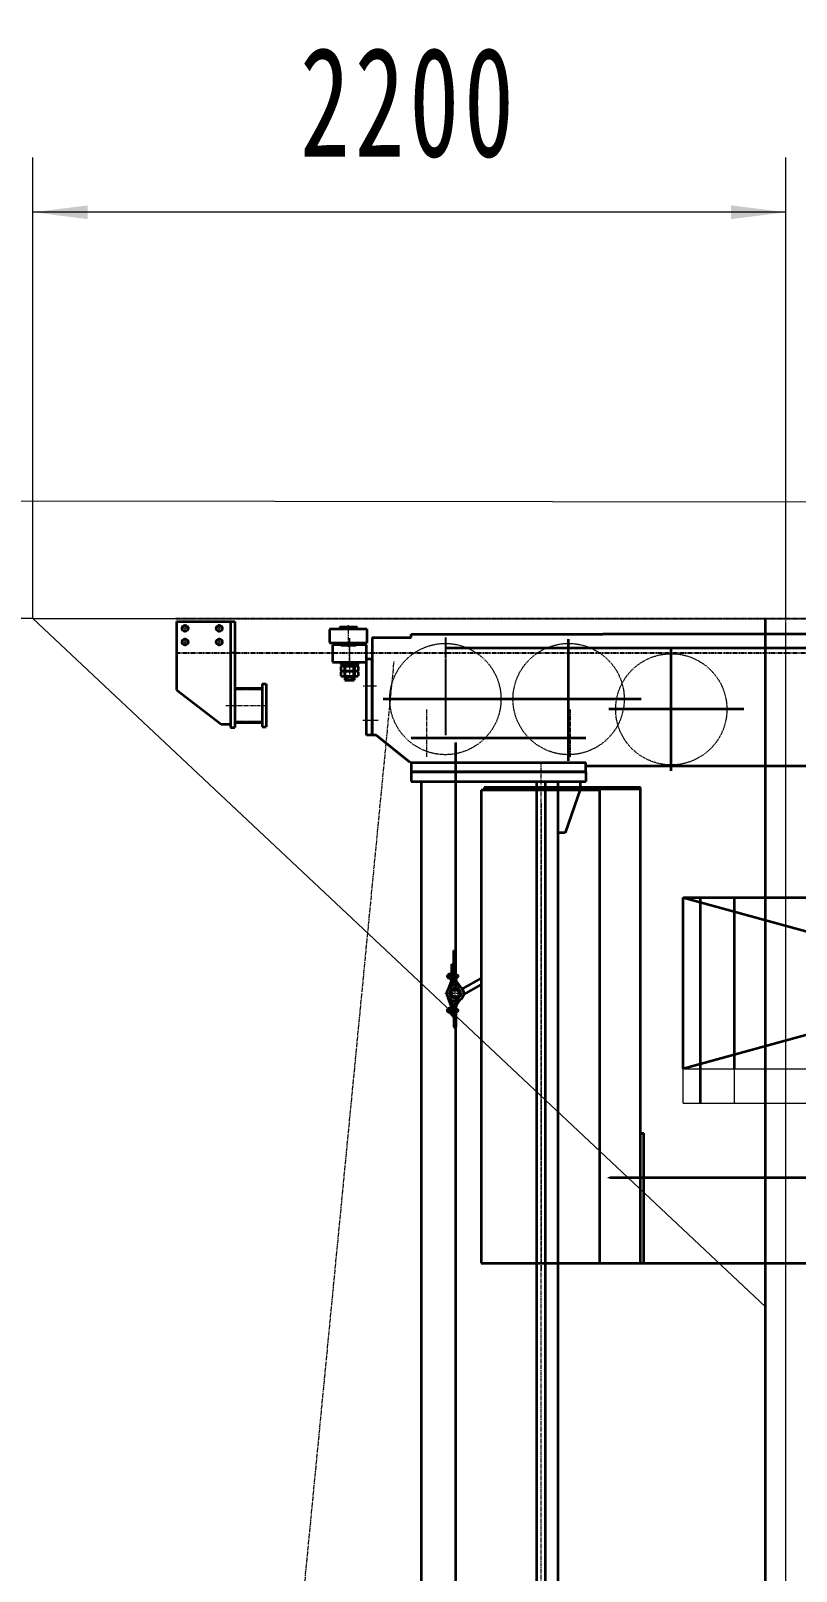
# Model space of a CAD drawing. Header units: millimetres. Extents: x -67280 to 67280, y -47520 to 47520.
# Drawn here: x -45544 to -43308, y 16067 to 20567 of the extents above; entities that cross this region are included whole.
import ezdxf

# ---------------------------------------------------------------- set-up
doc = ezdxf.new("R2010")
doc.units = ezdxf.units.MM
for name, pattern in [('AD_LTYPE8 0 mm_1_1', [16, 11, -1, 1, -1, 1, -1]), ('双点画线', [22, 12, -2, 2, -2, 2, -2]), ('点画线', [18, 12, -2, 2, -2]), ('虚线', [2, 1, -1])]:
    doc.linetypes.add(name, pattern=pattern)
doc.layers.get('0').update_dxf_attribs({"lineweight": 35})
for name, color, linetype, lineweight in [('7', 30, '双点画线', 18), ('ACAD0', 7, 'Continuous', 18), ('ACADCAXA细实线层', 3, 'Continuous', 18), ('CDRAFT0', 7, 'Continuous', 35), ('EB0', 7, 'Continuous', 35), ('EB0_1', 7, 'Continuous', 35), ('中心线层', 1, '点画线', 18), ('剖面线层', 6, 'Continuous', 18), ('尺寸线层', 4, 'Continuous', 18), ('细实线层', 3, 'Continuous', 18), ('虚线层', 100, '虚线', 18)]:
    doc.layers.add(name, color=color, linetype=linetype, lineweight=lineweight)
doc.styles.add('标准', font='', dxfattribs={"width": 0.667})
doc.styles.get('标准').set_extended_font_data('宋体')
doc.dimstyles.new('标准', dxfattribs={"dimscale": 160, "dimtxt": 2, "dimasz": 1, "dimexe": 1, "dimexo": 0, "dimgap": 1, "dimtad": 1, "dimdec": 1, "dimdsep": 46, "dimtxsty": '标准', "dimblk": '_CAXARROW', "dimcen": 0, "dimdle": 2, "dimaunit": 1, "dimadec": 0, "dimazin": 2, "dimtfac": 0.707107, "dimtdec": 3, "dimtmove": 0, "dimatfit": 3, "dimfxl": 0, "dimfrac": 2, "dimtolj": 1, "dimarcsym": 0})

# ---------------------------------------------------------------- blocks, each defined once
blk = doc.blocks.new('*X1432')
at = {"layer": '尺寸线层', "linetype": 'Continuous', "lineweight": 18}
for points in [[(-46488, 18849.8), (-46508, 18689.8), (-46468, 18689.8)], [(-46488, 7599.8), (-46508, 7759.8), (-46468, 7759.8)]]:
    blk.add_hatch(color=0, dxfattribs=at).paths.add_polyline_path(points, flags=0)
at = {"layer": '尺寸线层', "color": 0}
for p, q in [((-45538, 18849.8), (-46648, 18849.8)), ((-44678.3, 7599.8), (-46648, 7599.8))]:
    blk.add_line(p, q, dxfattribs=at)
at = {"layer": '尺寸线层', "color": 0, "linetype": 'Continuous', "lineweight": 18}
blk.add_line((-46488, 7599.8), (-46488, 18849.8), dxfattribs=at)
at = {"layer": '尺寸线层', "color": 0, "insert": (-46808, 12929.7), "char_height": 320, "width": 1539.614, "attachment_point": 5, "rotation": 90, "line_spacing_factor": 1.15057, "style": '标准'}
blk.add_mtext('\\T1.1;11250', dxfattribs=at)
blk = doc.blocks.new('_CAXARROW')
blk.add_hatch(color=0).paths.add_polyline_path([(0, 0), (-1, 0.125), (-1, -0.125)], flags=0)
blk = doc.blocks.new('*X1434')
at = {"layer": '尺寸线层', "linetype": 'Continuous', "lineweight": 18}
for points in [[(-45538, 20036.9), (-45378, 20016.9), (-45378, 20056.9)], [(-43338, 20036.9), (-43498, 20016.9), (-43498, 20056.9)]]:
    blk.add_hatch(color=0, dxfattribs=at).paths.add_polyline_path(points, flags=0)
at = {"layer": '尺寸线层', "color": 0}
for p, q in [((-45538, 18849.8), (-45538, 20196.9)), ((-43338, 18852.8), (-43338, 20196.9))]:
    blk.add_line(p, q, dxfattribs=at)
at = {"layer": '尺寸线层', "color": 0, "linetype": 'Continuous', "lineweight": 18}
blk.add_line((-43338, 20036.9), (-45538, 20036.9), dxfattribs=at)
at = {"layer": '尺寸线层', "color": 0, "insert": (-44438, 20356.9), "char_height": 320, "width": 1243.644, "attachment_point": 5, "line_spacing_factor": 1.15057, "style": '标准'}
blk.add_mtext('\\T1.1;2200', dxfattribs=at)
blk = doc.blocks.new('*X1546')
at = {"layer": 'EB0_1'}
for p, q in [((-125, 20), (45, 20)), ((-125, 20), (-125, -180)), ((33, 20), (33, -290)), ((45, 20), (45, -60)), ((45, -60), (45, -290)), ((45, -175), (125, -175)), ((125, -162.5), (125, -287.5)), ((125, -162.5), (137, -162.5)), ((137, -162.5), (137, -287.5)), ((-125, -180), (5, -280)), ((5, -280), (33, -280)), ((33, -290), (45, -290)), ((45, -275), (125, -275)), ((125, -287.5), (137, -287.5))]:
    blk.add_line(p, q, dxfattribs=at)
for centre in [(-100, 0), (0, 0), (-100, -40), (0, -40)]:
    blk.add_circle(centre, 8.75, dxfattribs=at)
at = {"layer": '中心线层', "linetype": '点画线', "lineweight": 18}
for p, q in [((-88.2, 0), (-111.8, 0)), ((-100, -11.8), (-100, 11.8)), ((11.8, 0), (-11.8, 0)), ((0, -11.8), (0, 11.8)), ((-88.2, -40), (-111.8, -40)), ((-100, -51.8), (-100, -28.2)), ((11.8, -40), (-11.8, -40)), ((0, -51.8), (0, -28.2)), ((18.7, -225), (140.8, -225))]:
    blk.add_line(p, q, dxfattribs=at)
at = {"layer": '虚线层', "linetype": '虚线', "lineweight": 18}
for p, q in [((33, -70), (45, -70)), ((45, -179), (125, -179)), ((45, -271), (125, -271))]:
    blk.add_line(p, q, dxfattribs=at)
blk = doc.blocks.new('*X1605')
at = {"layer": 'EB0', "linetype": 'Continuous', "lineweight": 35}
for p, q in [((-16.1, 20.5), (-116.1, 20.5)), ((-116.1, 20.5), (-116.1, -29.5)), ((-16.1, -19.5), (-16.1, 20.5)), ((-116.1, -29.5), (-16.1, -29.5)), ((-16.1, -19.5), (-16.1, -19.5)), ((-16, -29.5), (-16, -19.5)), ((-16, -19.5), (0, -19.5)), ((-16, -242.5), (-16, -19.5)), ((0, -242.5), (0, -19.5))]:
    blk.add_line(p, q, dxfattribs=at)
at = {"layer": 'EB0'}
blk.add_line((0, -242.5), (-16, -242.5), dxfattribs=at)
at = {"layer": '中心线层', "linetype": '点画线', "lineweight": 18}
for p, q in [((-66.1, 40.5), (-66.1, -44.5)), ((12.8, -100), (-26.5, -100)), ((17.3, -200), (-27.6, -200))]:
    blk.add_line(p, q, dxfattribs=at)
blk = doc.blocks.new('*X1608')
at = {"layer": 'EB0'}
for p, q in [((23.2, 0), (-23.2, 0)), ((-23.2, 0), (-23.2, -7.5)), ((-1.9, 0), (-1.7, -1)), ((1.9, 0), (4, -7.5)), ((23.2, 0), (23.2, -7.5)), ((23.2, -7.5), (-23.2, -7.5)), ((-1.7, -1), (0.1, -7.5))]:
    blk.add_line(p, q, dxfattribs=at)
at = {"layer": '中心线层', "linetype": '点画线', "lineweight": 18}
blk.add_line((0, 3), (0, -10.5), dxfattribs=at)
blk = doc.blocks.new('*X1609')
at = {"layer": 'EB0'}
for p, q in [((-19.1, 0), (19.1, 0)), ((-25.4, -1.7), (-25.4, -13.3)), ((-19.1, -15), (19.1, -15)), ((-12.7, -13.3), (-12.7, -1.7)), ((12.7, -13.3), (12.7, -1.7)), ((25.4, -1.7), (25.4, -13.3))]:
    blk.add_line(p, q, dxfattribs=at)
for centre, radius, start, end in [((-19.1, -12.7), 12.7, 60, 120), ((-19.1, -2.3), 12.7, 240, 300), ((0, -48.3), 48.3, 74.7385, 105.2615), ((0, 33.3), 48.3, 254.7385, 285.2615), ((19.1, -12.7), 12.7, 60, 120), ((19.1, -2.3), 12.7, 240, 300)]:
    blk.add_arc(centre, radius, start, end, dxfattribs=at)
at = {"layer": '中心线层', "linetype": '点画线', "lineweight": 18}
blk.add_line((0, 3), (0, -18), dxfattribs=at)
blk = doc.blocks.new('*X1610')
at = {"layer": 'EB0'}
for p, q in [((-19.1, 0), (19.1, 0)), ((-25.4, -1.7), (-25.4, -13.3)), ((-19.1, -15), (19.1, -15)), ((-12.7, -13.3), (-12.7, -1.7)), ((12.7, -13.3), (12.7, -1.7)), ((25.4, -1.7), (25.4, -13.3))]:
    blk.add_line(p, q, dxfattribs=at)
for centre, radius, start, end in [((-19.1, -12.7), 12.7, 60, 120), ((-19.1, -2.3), 12.7, 240, 300), ((0, -48.3), 48.3, 74.7385, 105.2615), ((0, 33.3), 48.3, 254.7385, 285.2615), ((19.1, -12.7), 12.7, 60, 120), ((19.1, -2.3), 12.7, 240, 300)]:
    blk.add_arc(centre, radius, start, end, dxfattribs=at)
at = {"layer": '中心线层', "linetype": '点画线', "lineweight": 18}
blk.add_line((0, 3), (0, -18), dxfattribs=at)
blk = doc.blocks.new('*X1607')
at = {"layer": 'EB0'}
for p, q in [((9.1, 409.6), (8.1, 408.6)), ((8.1, 408.6), (8.1, 369.9)), ((117.1, 409.6), (9.1, 409.6)), ((38.1, 413.6), (39.1, 414.6)), ((88.1, 413.6), (38.1, 413.6)), ((38.1, 413.6), (38.1, 409.6)), ((88.1, 409.6), (38.1, 409.6)), ((87.1, 414.6), (39.1, 414.6)), ((88.1, 413.6), (87.1, 414.6)), ((88.1, 409.6), (88.1, 413.6)), ((117.1, 409.6), (118.1, 408.6)), ((118.1, 369.9), (118.1, 408.6)), ((8.1, 369.9), (9.1, 368.9)), ((9.1, 368.9), (41.9, 368.9)), ((36.9, 368.9), (36.9, 367.3)), ((36.9, 368.9), (117.1, 368.9)), ((89.4, 367.3), (36.9, 367.3)), ((40.6, 367.3), (40.6, 364.4)), ((40.6, 364.4), (85.6, 364.4)), ((40.6, 364.4), (41, 362.9)), ((41, 362.9), (85.2, 362.9)), ((85.6, 364.4), (85.2, 362.9)), ((85.6, 367.3), (85.6, 364.4)), ((89.4, 368.9), (89.4, 367.3)), ((118.1, 369.9), (117.1, 368.9))]:
    blk.add_line(p, q, dxfattribs=at)
at = {"layer": '中心线层', "linetype": '点画线', "lineweight": 18}
blk.add_line((63.1, 357.9), (63.1, 421.2), dxfattribs=at)
blk.add_wipeout([(89.4, 301.5), (89.4, 306.2), (89.4, 306.2), (89.4, 309), (89.4, 309), (68, 309), (68, 309), (66.1, 309), (66.1, 309), (64.2, 309), (64.2, 309), (42.9, 309), (42.9, 309), (42.9, 306.2), (42.9, 306.2), (42.9, 301.5), (42.9, 301.5), (66.1, 301.5), (66.1, 301.5), (66.2, 301.5), (66.2, 301.5), (70.1, 301.5), (70.1, 301.5)]).dxf.layer = '中心线层'
at = {"layer": 'EB0'}
for p, q in [((38.1, 313), (94.1, 313)), ((38.1, 309), (38.1, 313)), ((94.1, 309), (38.1, 309)), ((94.1, 313), (94.1, 309))]:
    blk.add_line(p, q, dxfattribs=at)
at = {"layer": '中心线层'}
blk.add_blockref('*X1608', (66.1, 309), dxfattribs=at)
blk.add_wipeout([(91.5, 288.2), (91.5, 295.4), (91.5, 295.4), (91.5, 299.8), (91.5, 299.8), (91.3, 299.9), (91.1, 300), (90.9, 300.1), (90.7, 300.2), (90.5, 300.3), (90.3, 300.4), (90.1, 300.5), (89.9, 300.6), (89.7, 300.7), (89.5, 300.7), (89.3, 300.8), (89.1, 300.9), (88.9, 300.9), (88.7, 301), (88.5, 301.1), (88.2, 301.1), (88, 301.2), (87.8, 301.2), (87.6, 301.3), (87.4, 301.3), (87.2, 301.3), (86.9, 301.4), (86.7, 301.4), (86.5, 301.4), (86.3, 301.5), (86.1, 301.5), (85.8, 301.5), (85.6, 301.5), (85.4, 301.5), (85.2, 301.5), (85.2, 301.5), (66.1, 301.5), (66.1, 301.5), (47, 301.5), (47, 301.5), (46.8, 301.5), (46.6, 301.5), (46.4, 301.5), (46.1, 301.5), (45.9, 301.5), (45.7, 301.4), (45.5, 301.4), (45.3, 301.4), (45, 301.3), (44.8, 301.3), (44.6, 301.3), (44.4, 301.2), (44.2, 301.2), (44, 301.1), (43.7, 301.1), (43.5, 301), (43.3, 300.9), (43.1, 300.9), (42.9, 300.8), (42.7, 300.7), (42.5, 300.7), (42.3, 300.6), (42.1, 300.5), (41.9, 300.4), (41.7, 300.3), (41.5, 300.2), (41.3, 300.1), (41.1, 300), (40.9, 299.9), (40.7, 299.8), (40.7, 299.8), (40.7, 295.4), (40.7, 295.4), (40.7, 288.2), (40.7, 288.2), (40.9, 288.1), (41.1, 288), (41.3, 287.9), (41.5, 287.8), (41.7, 287.7), (41.9, 287.6), (42.1, 287.5), (42.3, 287.4), (42.5, 287.3), (42.7, 287.3), (42.9, 287.2), (43.1, 287.1), (43.3, 287.1), (43.5, 287), (43.7, 286.9), (44, 286.9), (44.2, 286.8), (44.4, 286.8), (44.6, 286.7), (44.8, 286.7), (45, 286.7), (45.3, 286.6), (45.5, 286.6), (45.7, 286.6), (45.9, 286.5), (46.1, 286.5), (46.4, 286.5), (46.6, 286.5), (46.8, 286.5), (47, 286.5), (47, 286.5), (66.1, 286.5), (66.1, 286.5), (85.2, 286.5), (85.2, 286.5), (85.4, 286.5), (85.6, 286.5), (85.8, 286.5), (86.1, 286.5), (86.3, 286.5), (86.5, 286.6), (86.7, 286.6), (86.9, 286.6), (87.2, 286.7), (87.4, 286.7), (87.6, 286.7), (87.8, 286.8), (88, 286.8), (88.2, 286.9), (88.5, 286.9), (88.7, 287), (88.9, 287.1), (89.1, 287.1), (89.3, 287.2), (89.5, 287.3), (89.7, 287.3), (89.9, 287.4), (90.1, 287.5), (90.3, 287.6), (90.5, 287.7), (90.7, 287.8), (90.9, 287.9), (91.1, 288), (91.3, 288.1)]).dxf.layer = '中心线层'
at = {"layer": '中心线层', "linetype": '点画线', "lineweight": 18}
blk.add_line((66.1, 312), (66.1, 377.5), dxfattribs=at)
at = {"layer": '中心线层'}
blk.add_blockref('*X1609', (66.1, 301.5), dxfattribs=at)
blk.add_wipeout([(91.5, 273.2), (91.5, 280.4), (91.5, 280.4), (91.5, 284.8), (91.5, 284.8), (91.3, 284.9), (91.1, 285), (90.9, 285.1), (90.7, 285.2), (90.5, 285.3), (90.3, 285.4), (90.1, 285.5), (89.9, 285.6), (89.7, 285.7), (89.5, 285.7), (89.3, 285.8), (89.1, 285.9), (88.9, 285.9), (88.7, 286), (88.5, 286.1), (88.2, 286.1), (88, 286.2), (87.8, 286.2), (87.6, 286.3), (87.4, 286.3), (87.2, 286.3), (86.9, 286.4), (86.7, 286.4), (86.5, 286.4), (86.3, 286.5), (86.1, 286.5), (85.8, 286.5), (85.6, 286.5), (85.4, 286.5), (85.2, 286.5), (85.2, 286.5), (66.1, 286.5), (66.1, 286.5), (47, 286.5), (47, 286.5), (46.8, 286.5), (46.6, 286.5), (46.4, 286.5), (46.1, 286.5), (45.9, 286.5), (45.7, 286.4), (45.5, 286.4), (45.3, 286.4), (45, 286.3), (44.8, 286.3), (44.6, 286.3), (44.4, 286.2), (44.2, 286.2), (44, 286.1), (43.7, 286.1), (43.5, 286), (43.3, 285.9), (43.1, 285.9), (42.9, 285.8), (42.7, 285.7), (42.5, 285.7), (42.3, 285.6), (42.1, 285.5), (41.9, 285.4), (41.7, 285.3), (41.5, 285.2), (41.3, 285.1), (41.1, 285), (40.9, 284.9), (40.7, 284.8), (40.7, 284.8), (40.7, 280.4), (40.7, 280.4), (40.7, 273.2), (40.7, 273.2), (40.9, 273.1), (41.1, 273), (41.3, 272.9), (41.5, 272.8), (41.7, 272.7), (41.9, 272.6), (42.1, 272.5), (42.3, 272.4), (42.5, 272.3), (42.7, 272.3), (42.9, 272.2), (43.1, 272.1), (43.3, 272.1), (43.5, 272), (43.7, 271.9), (44, 271.9), (44.2, 271.8), (44.4, 271.8), (44.6, 271.7), (44.8, 271.7), (45, 271.7), (45.3, 271.6), (45.5, 271.6), (45.7, 271.6), (45.9, 271.5), (46.1, 271.5), (46.4, 271.5), (46.6, 271.5), (46.8, 271.5), (47, 271.5), (47, 271.5), (66.1, 271.5), (66.1, 271.5), (85.2, 271.5), (85.2, 271.5), (85.4, 271.5), (85.6, 271.5), (85.8, 271.5), (86.1, 271.5), (86.3, 271.5), (86.5, 271.6), (86.7, 271.6), (86.9, 271.6), (87.2, 271.7), (87.4, 271.7), (87.6, 271.7), (87.8, 271.8), (88, 271.8), (88.2, 271.9), (88.5, 271.9), (88.7, 272), (88.9, 272.1), (89.1, 272.1), (89.3, 272.2), (89.5, 272.3), (89.7, 272.3), (89.9, 272.4), (90.1, 272.5), (90.3, 272.6), (90.5, 272.7), (90.7, 272.8), (90.9, 272.9), (91.1, 273), (91.3, 273.1)]).dxf.layer = '中心线层'
at = {"layer": 'EB0'}
for p, q in [((51.1, 301.5), (51.1, 270.1)), ((51.1, 270.1), (52.6, 268.6)), ((51.1, 270.1), (81.1, 270.1)), ((81.1, 270.1), (79.6, 268.6)), ((81.1, 301.5), (81.1, 270.1)), ((52.6, 268.6), (79.6, 268.6)), ((52.6, 268.6), (52.6, 260.6)), ((52.6, 260.6), (79.6, 260.6)), ((59.6, 268.6), (59.6, 260.6)), ((72.6, 268.6), (72.6, 260.6)), ((79.6, 268.6), (79.6, 260.6))]:
    blk.add_line(p, q, dxfattribs=at)
at = {"layer": '细实线层'}
for p, q in [((52.6, 301.5), (52.6, 270.1)), ((79.6, 301.5), (79.6, 270.1))]:
    blk.add_line(p, q, dxfattribs=at)
at = {"layer": '中心线层'}
blk.add_blockref('*X1610', (66.1, 286.5), dxfattribs=at)
blk = doc.blocks.new('*X1612')
at = {"layer": 'CDRAFT0'}
for p, q in [((-624, 393), (-624, 108)), ((2942, 393), (2954, 393)), ((-612, 108), (-624, 108)), ((2942, 108), (2954, 108)), ((0, 0), (-510, 0))]:
    blk.add_line(p, q, dxfattribs=at)
at = {"layer": 'EB0'}
blk.add_line((1195, 5.1), (1195, 519.7), dxfattribs=at)
at = {"layer": 'EB0', "linetype": 'AD_LTYPE8 0 mm_1_1', "lineweight": 25}
for p, q in [((-410, 393), (-410, 108)), ((2140, 393), (2140, 108)), ((-50, 321), (-50, 108)), ((-356.1, 213), (-479.5, 213)), ((9.4, 213), (-116, 213)), ((2206.4, 213), (2072.7, 213))]:
    blk.add_line(p, q, dxfattribs=at)
at = {"layer": 'EB0', "color": 1}
for p, q in [((-50, 33), (-50, 388.4)), ((2140, 33), (2140, 388.4)), ((250, 3), (250, 358.4)), ((-198.1, 213), (-592, 213)), ((161.9, 213), (-232, 213)), ((461.9, 183), (68, 183)), ((2351.9, 213), (1958, 213))]:
    blk.add_line(p, q, dxfattribs=at)
at = {"layer": 'EB0_1'}
for p, q in [((-624, 393), (-612, 393)), ((-612, 393), (-510, 393)), ((-510, 403), (50, 403)), ((-510, 393), (-510, 403)), ((2900, 403), (50, 403)), ((2900, 403), (2900, 393)), ((2942, 393), (2900, 393)), ((2954, 393), (2942, 393)), ((2954, 108), (2954, 393)), ((-513, 28), (-612, 108)), ((2903, 28), (2942, 108)), ((-513, 28), (0, 28)), ((-510, 28), (-510, 0)), ((-130.8, 28), (0, 28)), ((0, 0), (0, 28)), ((0, 18), (2390, 18)), ((2903, 28), (2390, 28)), ((2390, 0), (2390, 28)), ((2900, 0), (2390, 0)), ((2900, 28), (2900, 0))]:
    blk.add_line(p, q, dxfattribs=at)
at = {"layer": '虚线层', "color": 3}
for centre in [(-410, 213), (-50, 213), (2140, 213), (250, 183)]:
    blk.add_circle(centre, 162.5, dxfattribs=at)
blk = doc.blocks.new('*X1613')
at = {"layer": 'EB0'}
for p, q in [((-250, 10463.2), (-250, -44.7)), ((-380, 10377), (130, 10377))]:
    blk.add_line(p, q, dxfattribs=at)
at = {"layer": 'EB0_1'}
for p, q in [((-380, 10377), (-380, 10349)), ((130, 10377), (130, 10349)), ((-380, 10349), (130, 10349)), ((-350, 30), (-350, 10349)), ((-12.5, -31), (-12.5, 10349)), ((12.5, -31), (12.5, 10349)), ((50, 30), (50, 10349)), ((115, 10329), (70, 10199)), ((115, 10329), (115, 10349)), ((70, 10199), (50, 10199))]:
    blk.add_line(p, q, dxfattribs=at)
at = {"layer": '中心线层'}
for p, q in [((0, -98), (0, 10401.4)), ((0, 10286.2), (0, 8918.4))]:
    blk.add_line(p, q, dxfattribs=at)
blk = doc.blocks.new('*X1696')
at = {"layer": 'EB0'}
for p, q in [((0, 15.2), (-13.1, 7.6)), ((-13.1, 7.6), (-13.1, -7.6)), ((13.1, 7.6), (0, 15.2)), ((13.1, -7.6), (13.1, 7.6)), ((-13.1, -7.6), (0, -15.2)), ((0, -15.2), (13.1, -7.6))]:
    blk.add_line(p, q, dxfattribs=at)
blk.add_circle((0, 0), 13.1, dxfattribs=at)
at = {"layer": '中心线层', "linetype": '点画线', "lineweight": 18}
for p, q in [((14.9, 0), (-14.9, 0)), ((0, -17), (0, 17))]:
    blk.add_line(p, q, dxfattribs=at)
blk = doc.blocks.new('*X1698')
at = {"layer": 'EB0'}
for p, q in [((-5.7, 4.1), (-5.7, -4.1)), ((-0.4, 5.5), (-5.3, 5.5)), ((-5.3, 2.8), (-0.4, 2.8)), ((0, 4.1), (0, -4.1)), ((-5.3, -2.8), (-0.4, -2.8)), ((-0.4, -5.5), (-5.3, -5.5))]:
    blk.add_line(p, q, dxfattribs=at)
for centre, radius, start, end in [((-3.3, 4.1), 2.41, 145.0795, 214.9205), ((3.3, 0), 9, 162.1248, 197.8752), ((-2.4, 4.1), 2.41, 325.0795, 34.9205), ((-9, 0), 9, 342.1248, 17.8752), ((-3.3, -4.1), 2.41, 145.0795, 214.9205), ((-2.4, -4.1), 2.41, 325.0795, 34.9205)]:
    blk.add_arc(centre, radius, start, end, dxfattribs=at)
at = {"layer": '中心线层', "linetype": '点画线', "lineweight": 18}
blk.add_line((3, 0), (-8.7, 0), dxfattribs=at)
blk = doc.blocks.new('*X1697')
at = {"layer": 'EB0'}
for p, q in [((-14.8, -11.4), (-14.8, 0.7)), ((-13.3, 2.2), (-7.4, 2.2)), ((-5.9, 0.7), (-5.9, -0.2)), ((-21.3, -2.4), (-21.8, -2.9)), ((-21.8, -7.9), (-21.8, -2.9)), ((-21.3, -8.4), (-21.8, -7.9)), ((-21.3, -2.4), (-21.3, -8.4)), ((-21.3, -2.4), (-14.8, -2.4)), ((-21.3, -8.4), (-14.8, -8.4)), ((-13.3, -12.9), (-7.4, -12.9)), ((-8.4, -2.4), (6.2, -2.4)), ((-5.9, -10.6), (-5.9, -11.4))]:
    blk.add_line(p, q, dxfattribs=at)
for centre, radius, start, end in [((-13.3, 0.7), 1.5, 90, 180), ((-7.4, 0.7), 1.5, 0, 90), ((-13.3, -11.4), 1.5, 180, 270), ((-5.9, -5.4), 3.92, 106.0684, 253.9316), ((-7.4, -11.4), 1.5, 270, 360), ((-7.4, -0.2), 1.5, 286.0681, 0.0001), ((-7.4, -10.6), 1.5, 0.0003, 73.9309), ((6.2, -5.4), 3, 0, 90), ((6.2, -5.4), 3, 270, 0)]:
    blk.add_arc(centre, radius, start, end, dxfattribs=at)
at = {"layer": '中心线层', "linetype": '点画线', "lineweight": 18}
blk.add_line((-24.1, -5.4), (12.2, -5.4), dxfattribs=at)
blk.add_wipeout([(-14.8, -5.4), (-14.8, -4.6), (-14.8, -4.6), (-14.8, -1.2), (-14.8, -1.2), (-14.8, -1.2), (-14.8, -1.1), (-14.8, -1.1), (-14.8, -1), (-14.8, -1), (-14.8, -0.9), (-14.8, -0.9), (-14.8, -0.8), (-14.9, -0.8), (-14.9, -0.7), (-14.9, -0.7), (-14.9, -0.6), (-14.9, -0.6), (-14.9, -0.5), (-14.9, -0.5), (-14.9, -0.5), (-15, -0.4), (-15, -0.4), (-15, -0.3), (-15, -0.3), (-15, -0.2), (-15, -0.2), (-15.1, -0.1), (-15.1, -0.1), (-15.1, 0), (-15.1, 0), (-15.2, 0), (-15.2, 0.1), (-15.2, 0.1), (-15.2, 0.2), (-15.2, 0.2), (-20.1, 0.2), (-20.1, 0.2), (-20.1, 0.1), (-20.1, 0.1), (-20.2, 0), (-20.2, 0), (-20.2, 0), (-20.2, -0.1), (-20.3, -0.1), (-20.3, -0.2), (-20.3, -0.2), (-20.3, -0.3), (-20.3, -0.3), (-20.4, -0.4), (-20.4, -0.4), (-20.4, -0.5), (-20.4, -0.5), (-20.4, -0.5), (-20.4, -0.6), (-20.4, -0.6), (-20.5, -0.7), (-20.5, -0.7), (-20.5, -0.8), (-20.5, -0.8), (-20.5, -0.9), (-20.5, -0.9), (-20.5, -1), (-20.5, -1), (-20.5, -1.1), (-20.5, -1.1), (-20.5, -1.2), (-20.5, -1.2), (-20.5, -1.2), (-20.5, -4.6), (-20.5, -4.6), (-20.5, -5.4), (-20.5, -5.4), (-20.5, -9.5), (-20.5, -9.5), (-20.5, -9.6), (-20.5, -9.6), (-20.5, -9.7), (-20.5, -9.7), (-20.5, -9.8), (-20.5, -9.8), (-20.5, -9.9), (-20.5, -9.9), (-20.5, -9.9), (-20.5, -10), (-20.5, -10), (-20.4, -10.1), (-20.4, -10.1), (-20.4, -10.2), (-20.4, -10.2), (-20.4, -10.3), (-20.4, -10.3), (-20.4, -10.4), (-20.3, -10.4), (-20.3, -10.5), (-20.3, -10.5), (-20.3, -10.6), (-20.3, -10.6), (-20.2, -10.6), (-20.2, -10.7), (-20.2, -10.7), (-20.2, -10.8), (-20.1, -10.8), (-20.1, -10.8), (-20.1, -10.9), (-20.1, -10.9), (-15.2, -10.9), (-15.2, -10.9), (-15.2, -10.8), (-15.2, -10.8), (-15.2, -10.8), (-15.1, -10.7), (-15.1, -10.7), (-15.1, -10.6), (-15.1, -10.6), (-15, -10.6), (-15, -10.5), (-15, -10.5), (-15, -10.4), (-15, -10.4), (-15, -10.3), (-14.9, -10.3), (-14.9, -10.2), (-14.9, -10.2), (-14.9, -10.1), (-14.9, -10.1), (-14.9, -10), (-14.9, -10), (-14.9, -9.9), (-14.8, -9.9), (-14.8, -9.9), (-14.8, -9.8), (-14.8, -9.8), (-14.8, -9.7), (-14.8, -9.7), (-14.8, -9.6), (-14.8, -9.6), (-14.8, -9.5), (-14.8, -9.5)]).dxf.layer = 'EB0'
at = {"layer": 'EB0'}
blk.add_line((-8.4, -8.4), (6.2, -8.4), dxfattribs=at)
blk.add_blockref('*X1698', (-14.8, -5.4), dxfattribs=at)
blk = doc.blocks.new('*X1700')
at = {"layer": 'EB0'}
for p, q in [((-5.7, -4.1), (-5.7, 4.1)), ((-0.4, 5.5), (-5.3, 5.5)), ((-5.3, 2.8), (-0.4, 2.8)), ((0, -4.1), (0, 4.1)), ((-5.3, -2.8), (-0.4, -2.8)), ((-0.4, -5.5), (-5.3, -5.5))]:
    blk.add_line(p, q, dxfattribs=at)
for centre, radius, start, end in [((-3.3, 4.1), 2.41, 145.0795, 214.9205), ((3.3, 0), 9, 162.1248, 197.8752), ((-2.4, 4.1), 2.41, 325.0795, 34.9205), ((-9, 0), 9, 342.1248, 17.8752), ((-3.3, -4.1), 2.41, 145.0795, 214.9205), ((-2.4, -4.1), 2.41, 325.0795, 34.9205)]:
    blk.add_arc(centre, radius, start, end, dxfattribs=at)
at = {"layer": '中心线层', "linetype": '点画线', "lineweight": 18}
blk.add_line((3, 0), (-8.7, 0), dxfattribs=at)
blk = doc.blocks.new('*X1699')
at = {"layer": 'EB0'}
for p, q in [((-21.3, 8.4), (-21.8, 7.9)), ((-21.8, 7.9), (-21.8, 2.9)), ((-21.3, 2.4), (-21.8, 2.9)), ((-21.3, 2.4), (-21.3, 8.4)), ((-21.3, 8.4), (-14.8, 8.4)), ((-21.3, 2.4), (-14.8, 2.4)), ((-14.8, 11.4), (-14.8, -0.7)), ((-13.3, 12.9), (-7.4, 12.9)), ((-8.4, 2.4), (6.2, 2.4)), ((-5.9, 10.6), (-5.9, 11.4)), ((-5.9, -0.7), (-5.9, 0.2)), ((-13.3, -2.2), (-7.4, -2.2))]:
    blk.add_line(p, q, dxfattribs=at)
for centre, radius, start, end in [((-13.3, 11.4), 1.5, 90, 180), ((-5.9, 5.4), 3.92, 106.0684, 253.9316), ((-7.4, 11.4), 1.5, 0, 90), ((-7.4, 10.6), 1.5, 286.0691, 359.9997), ((-7.4, 0.2), 1.5, 359.9999, 73.9319), ((6.2, 5.4), 3, 0, 90), ((6.2, 5.4), 3, 270, 360), ((-13.3, -0.7), 1.5, 180, 270), ((-7.4, -0.7), 1.5, 270, 0)]:
    blk.add_arc(centre, radius, start, end, dxfattribs=at)
at = {"layer": '中心线层', "linetype": '点画线', "lineweight": 18}
blk.add_line((-24.1, 5.4), (12.2, 5.4), dxfattribs=at)
blk.add_wipeout([(-14.8, 5.4), (-14.8, 6.2), (-14.8, 6.2), (-14.8, 9.5), (-14.8, 9.5), (-14.8, 9.6), (-14.8, 9.6), (-14.8, 9.7), (-14.8, 9.7), (-14.8, 9.8), (-14.8, 9.8), (-14.8, 9.9), (-14.8, 9.9), (-14.9, 9.9), (-14.9, 10), (-14.9, 10), (-14.9, 10.1), (-14.9, 10.1), (-14.9, 10.2), (-14.9, 10.2), (-14.9, 10.3), (-15, 10.3), (-15, 10.4), (-15, 10.4), (-15, 10.5), (-15, 10.5), (-15, 10.6), (-15.1, 10.6), (-15.1, 10.6), (-15.1, 10.7), (-15.1, 10.7), (-15.2, 10.8), (-15.2, 10.8), (-15.2, 10.8), (-15.2, 10.9), (-15.2, 10.9), (-20.1, 10.9), (-20.1, 10.9), (-20.1, 10.8), (-20.1, 10.8), (-20.2, 10.8), (-20.2, 10.7), (-20.2, 10.7), (-20.2, 10.6), (-20.3, 10.6), (-20.3, 10.6), (-20.3, 10.5), (-20.3, 10.5), (-20.3, 10.4), (-20.4, 10.4), (-20.4, 10.3), (-20.4, 10.3), (-20.4, 10.2), (-20.4, 10.2), (-20.4, 10.1), (-20.4, 10.1), (-20.5, 10), (-20.5, 10), (-20.5, 9.9), (-20.5, 9.9), (-20.5, 9.9), (-20.5, 9.8), (-20.5, 9.8), (-20.5, 9.7), (-20.5, 9.7), (-20.5, 9.6), (-20.5, 9.6), (-20.5, 9.5), (-20.5, 9.5), (-20.5, 6.2), (-20.5, 6.2), (-20.5, 5.4), (-20.5, 5.4), (-20.5, 1.2), (-20.5, 1.2), (-20.5, 1.2), (-20.5, 1.1), (-20.5, 1.1), (-20.5, 1), (-20.5, 1), (-20.5, 0.9), (-20.5, 0.9), (-20.5, 0.8), (-20.5, 0.8), (-20.5, 0.7), (-20.5, 0.7), (-20.4, 0.6), (-20.4, 0.6), (-20.4, 0.5), (-20.4, 0.5), (-20.4, 0.5), (-20.4, 0.4), (-20.4, 0.4), (-20.3, 0.3), (-20.3, 0.3), (-20.3, 0.2), (-20.3, 0.2), (-20.3, 0.1), (-20.2, 0.1), (-20.2, 0), (-20.2, 0), (-20.2, 0), (-20.1, -0.1), (-20.1, -0.1), (-20.1, -0.2), (-20.1, -0.2), (-15.2, -0.2), (-15.2, -0.2), (-15.2, -0.1), (-15.2, -0.1), (-15.2, 0), (-15.1, 0), (-15.1, 0), (-15.1, 0.1), (-15.1, 0.1), (-15, 0.2), (-15, 0.2), (-15, 0.3), (-15, 0.3), (-15, 0.4), (-15, 0.4), (-14.9, 0.5), (-14.9, 0.5), (-14.9, 0.5), (-14.9, 0.6), (-14.9, 0.6), (-14.9, 0.7), (-14.9, 0.7), (-14.9, 0.8), (-14.8, 0.8), (-14.8, 0.9), (-14.8, 0.9), (-14.8, 1), (-14.8, 1), (-14.8, 1.1), (-14.8, 1.1), (-14.8, 1.2), (-14.8, 1.2), (-14.8, 1.2)]).dxf.layer = 'EB0'
at = {"layer": 'EB0'}
blk.add_line((-8.4, 8.4), (6.2, 8.4), dxfattribs=at)
blk.add_blockref('*X1700', (-14.8, 5.4), dxfattribs=at)
blk = doc.blocks.new('*X1701')
at = {"layer": '剖面线层', "color": 0, "linetype": 'Continuous', "lineweight": 18}
for p, q in [((-1.7, -1.3), (-1.2, -0.8)), ((-1.4, -1.6), (-0.3, -0.5)), ((-0.9, -1.9), (0.4, -0.6)), ((-0.3, -2), (0.8, -0.9)), ((0.7, -1.7), (1.2, -1.2))]:
    blk.add_line(p, q, dxfattribs=at)
blk = doc.blocks.new('*X1703')
at = {"layer": 'ACADCAXA细实线层', "color": 2, "linetype": 'Continuous', "lineweight": 18}
for p, q in [((-910, -120), (910, -120)), ((-910, -220), (910, -220)), ((-520, -320), (-520, -220)), ((-440, -320), (-440, -220)), ((-40, -320), (-40, -220)), ((40, -320), (40, -220)), ((440, -320), (440, -220)), ((520, -320), (520, -220)), ((-520, -320), (-440, -320)), ((-40, -320), (40, -320)), ((440, -320), (520, -320))]:
    blk.add_line(p, q, dxfattribs=at)
at = {"layer": 'EB0', "color": 2}
for p, q in [((-910, -120), (-910, 380)), ((-910, 380), (910, 380)), ((910, 380), (-910, -120)), ((-910, 380), (910, -120)), ((910, -120), (910, 380))]:
    blk.add_line(p, q, dxfattribs=at)
at = {"layer": 'EB0', "color": 4}
for p, q in [((-860, -120), (-860, 380)), ((860, -120), (860, 380)), ((-860, -220), (-860, -120)), ((860, -220), (860, -120))]:
    blk.add_line(p, q, dxfattribs=at)
at = {"layer": 'EB0', "color": 5}
for p, q in [((-760, -120), (-760, 380)), ((760, -120), (760, 380))]:
    blk.add_line(p, q, dxfattribs=at)
at = {"layer": 'EB0'}
for p, q in [((-535, -380), (-535, -320)), ((-385, -320), (-535, -320)), ((-385, -380), (-385, -320)), ((385, -320), (535, -320)), ((385, -380), (385, -320)), ((535, -380), (535, -320)), ((-535, -380), (-385, -380)), ((385, -380), (535, -380))]:
    blk.add_line(p, q, dxfattribs=at)
at = {"layer": '尺寸线层'}
for p, q in [((-480, -320), (-480, -220)), ((-400, -320), (-400, -220)), ((400, -320), (400, -220)), ((480, -320), (480, -220))]:
    blk.add_line(p, q, dxfattribs=at)
at = {"layer": '细实线层'}
for p, q in [((-910, -220), (-910, -120)), ((910, -220), (910, -120))]:
    blk.add_line(p, q, dxfattribs=at)
at = {"layer": '细实线层', "color": 5}
for p, q in [((-760, -220), (-760, -120)), ((760, -220), (760, -120))]:
    blk.add_line(p, q, dxfattribs=at)
blk = doc.blocks.new('*X1600')
at = {"layer": 'EB0'}
for p, q in [((615, 10810), (3315, 10810)), ((1185, 9392), (1195, 9392)), ((1195, 9012), (1195, 9392)), ((1095, 9262), (2220, 9262)), ((1065, 9075), (1065, 9020)), ((1065, 9012), (1085, 9012)), ((1085, 9012), (3355, 9012))]:
    blk.add_line(p, q, dxfattribs=at)
at = {"layer": 'EB0_1'}
for p, q in [((515, 10547), (1025, 10547)), ((1065, 10402), (1065, 9012)), ((1185, 10397), (1065, 10397)), ((1185, 9012), (1185, 10402))]:
    blk.add_line(p, q, dxfattribs=at)
at = {"layer": '中心线层', "linetype": '点画线', "lineweight": 18}
for p, q in [((560, 10629.5), (560, 10490.7)), ((980, 10629.5), (980, 10490.7)), ((1089.2, 9262), (1160.2, 9262))]:
    blk.add_line(p, q, dxfattribs=at)
at = {"layer": '虚线层'}
for p, q in [((1185, 10198), (1185, 10386)), ((1185, 9372), (1185, 9356))]:
    blk.add_line(p, q, dxfattribs=at)
at = {"layer": 'EB0'}
blk.add_blockref('*X1703', (2220, 9700), dxfattribs=at)
at = {"layer": '尺寸线层'}
blk.add_blockref('*X1605', (401, 10797.5), dxfattribs=at)
blk.add_blockref('*X1607', (268.8, 10455), dxfattribs=at)
at = {"layer": '7', "linetype": '双点画线', "lineweight": 25}
for p, q in [((-172.8, 10895), (4597.2, 10895)), ((-172.8, 10795), (4597.2, 10795))]:
    blk.add_line(p, q, dxfattribs=at)
at = {"layer": '中心线层', "linetype": '点画线', "lineweight": 18}
blk.add_line((-184.3, 4071.2), (465.4, 10771.4), dxfattribs=at)
at = {"layer": 'EB0'}
blk.add_blockref('*X1612', (1025, 10447), dxfattribs=at)
blk.add_blockref('*X1613', (895, 70), dxfattribs=at)
for p, q in [((640, 9886), (640, 9925.1)), ((646, 9886), (646, 9927.3)), ((634, 9886), (640, 9886)), ((640, 9853.3), (640, 9887.3)), ((646, 9853.3), (646, 9887.3))]:
    blk.add_line(p, q, dxfattribs=at)
blk.add_circle((644, 9800.3), 11, dxfattribs=at)
for centre, start, end in [((641.5, 9701.1), 38.6598, 141.3402), ((641.5, 9703.5), 218.6598, 321.3402), ((644.5, 9703.5), 218.6598, 321.3402)]:
    blk.add_arc(centre, 1.92, start, end, dxfattribs=at)
blk.add_open_spline([(640, 9925.1), (640.7, 9925.2), (642.4, 9925.6), (644.1, 9927.6), (645.4, 9927.3), (646, 9927.1)], degree=3, knots=[0, 0, 0, 0, 26712.486964, 59289.212814, 79305.530459, 79305.530459, 79305.530459, 79305.530459], dxfattribs=at)
at = {"layer": 'EB0_1'}
for p, q in [((1185, 10402), (728, 10402)), ((728, 10402), (728, 10394)), ((1065, 10394), (720, 10394)), ((720, 10394), (720, 9012)), ((720, 9012), (1065, 9012))]:
    blk.add_line(p, q, dxfattribs=at)
at = {"layer": '中心线层', "linetype": '点画线', "lineweight": 18}
for p, q in [((643, 9789.3), (643, 9811.3)), ((625, 9800.3), (656, 9800.3)), ((632, 9800.3), (654, 9800.3))]:
    blk.add_line(p, q, dxfattribs=at)
at = {"layer": '中心线层'}
blk.add_line((679.4, 9800.3), (613.6, 9800.3), dxfattribs=at)
at = {"layer": '剖面线层'}
blk.add_blockref('*X1701', (641.7, 9703.5), dxfattribs=at)
blk.add_wipeout([(652, 9750.2), (652, 9750.3), (652, 9750.3), (652, 9750.3), (652, 9750.3), (652, 9750.4), (652, 9750.4), (652, 9750.4), (652, 9750.4), (651.9, 9750.5), (651.9, 9750.5), (651.9, 9750.5), (651.9, 9750.6), (651.9, 9750.6), (651.9, 9750.6), (651.9, 9750.6), (651.9, 9750.7), (651.9, 9750.7), (651.9, 9750.7), (651.9, 9750.7), (651.9, 9750.8), (651.9, 9750.8), (651.9, 9750.8), (651.9, 9750.9), (651.9, 9750.9), (651.9, 9750.9), (651.9, 9750.9), (651.9, 9751), (651.9, 9751), (651.9, 9751), (651.8, 9751), (651.8, 9751), (651.8, 9751.2), (651.8, 9751.3), (651.7, 9751.4), (651.7, 9751.5), (651.6, 9751.6), (651.5, 9751.8), (651.5, 9751.9), (651.4, 9752), (651.3, 9752.1), (651.2, 9752.2), (651.2, 9752.3), (651.1, 9752.4), (651, 9752.5), (650.9, 9752.5), (650.8, 9752.6), (650.7, 9752.7), (650.6, 9752.8), (650.4, 9752.8), (650.3, 9752.9), (650.2, 9753), (650.1, 9753), (650, 9753.1), (649.9, 9753.1), (649.7, 9753.1), (649.6, 9753.2), (649.5, 9753.2), (649.3, 9753.2), (649.2, 9753.2), (649.1, 9753.2), (649, 9753.2), (649, 9753.2), (634.3, 9753.2), (635.8, 9754), (635.7, 9754), (635.7, 9754), (635.6, 9753.9), (635.6, 9753.9), (635.5, 9753.9), (635.4, 9753.9), (635.4, 9753.9), (635.3, 9753.9), (635.3, 9753.8), (635.2, 9753.8), (635.2, 9753.8), (635.1, 9753.8), (635.1, 9753.7), (635.1, 9753.7), (635, 9753.7), (635, 9753.7), (634.9, 9753.6), (634.9, 9753.6), (634.8, 9753.6), (634.8, 9753.6), (634.7, 9753.5), (634.7, 9753.5), (634.6, 9753.5), (634.6, 9753.4), (634.5, 9753.4), (634.5, 9753.4), (634.5, 9753.3), (634.4, 9753.3), (634.4, 9753.3), (634.3, 9753.2), (635.8, 9754), (635.8, 9754), (635.9, 9754), (635.9, 9754.1), (636, 9754.1), (636.1, 9754.1), (636.1, 9754.1), (636.2, 9754.2), (636.2, 9754.2), (636.3, 9754.3), (636.3, 9754.3), (636.4, 9754.3), (636.4, 9754.4), (636.5, 9754.4), (636.5, 9754.5), (636.5, 9754.5), (636.6, 9754.6), (636.6, 9754.6), (636.7, 9754.7), (636.7, 9754.8), (636.7, 9754.8), (636.7, 9754.9), (636.8, 9754.9), (636.8, 9755), (636.8, 9755.1), (636.8, 9755.1), (636.8, 9755.2), (636.8, 9755.2), (636.8, 9755.3), (636.8, 9755.4), (636.8, 9755.4), (636.8, 9755.4), (636.8, 9756.2), (636.8, 9756.2), (636.8, 9756.3), (636.8, 9756.4), (636.8, 9756.5), (636.8, 9756.6), (636.8, 9756.6), (636.8, 9756.7), (636.7, 9756.8), (636.7, 9756.9), (636.7, 9756.9), (636.6, 9757), (636.6, 9757.1), (636.6, 9757.1), (636.5, 9757.2), (636.5, 9757.3), (636.4, 9757.3), (636.3, 9757.4), (636.3, 9757.4), (636.2, 9757.5), (636.2, 9757.5), (636.1, 9757.5), (636, 9757.6), (636, 9757.6), (635.9, 9757.6), (635.8, 9757.7), (635.7, 9757.7), (635.7, 9757.7), (635.6, 9757.7), (635.5, 9757.7), (635.4, 9757.7), (635.3, 9757.7), (635.3, 9757.7), (629.5, 9757.7), (629.5, 9757.7), (629.4, 9757.7), (629.3, 9757.7), (629.2, 9757.7), (629.1, 9757.7), (629.1, 9757.7), (629, 9757.7), (628.9, 9757.6), (628.8, 9757.6), (628.8, 9757.6), (628.7, 9757.5), (628.6, 9757.5), (628.6, 9757.5), (628.5, 9757.4), (628.5, 9757.4), (628.4, 9757.3), (628.3, 9757.3), (628.3, 9757.2), (628.2, 9757.1), (628.2, 9757.1), (628.2, 9757), (628.1, 9756.9), (628.1, 9756.9), (628.1, 9756.8), (628, 9756.7), (628, 9756.6), (628, 9756.6), (628, 9756.5), (628, 9756.4), (628, 9756.3), (628, 9756.2), (628, 9756.2), (628, 9754.4), (628, 9754.4), (628, 9754.4), (628, 9754.5), (628, 9754.5), (628, 9754.6), (627.9, 9754.6), (627.9, 9754.7), (627.9, 9754.7), (627.9, 9754.8), (627.9, 9754.8), (627.9, 9754.9), (627.9, 9754.9), (627.9, 9755), (627.9, 9755), (627.9, 9755), (627.8, 9755.1), (627.8, 9755.1), (627.8, 9755.2), (627.8, 9755.2), (627.8, 9755.3), (627.8, 9755.3), (627.7, 9755.4), (627.7, 9755.4), (627.7, 9755.5), (627.7, 9755.5), (627.7, 9755.5), (627.6, 9755.6), (627.6, 9755.6), (627.6, 9755.7), (627.6, 9755.7), (627.5, 9755.8), (627.5, 9755.8), (622.7, 9755.8), (622.7, 9755.8), (622.7, 9755.7), (622.6, 9755.7), (622.6, 9755.6), (622.6, 9755.6), (622.6, 9755.5), (622.5, 9755.5), (622.5, 9755.5), (622.5, 9755.4), (622.5, 9755.4), (622.5, 9755.3), (622.4, 9755.3), (622.4, 9755.2), (622.4, 9755.2), (622.4, 9755.1), (622.4, 9755.1), (622.4, 9755), (622.3, 9755), (622.3, 9755), (622.3, 9754.9), (622.3, 9754.9), (622.3, 9754.8), (622.3, 9754.8), (622.3, 9754.7), (622.3, 9754.7), (622.3, 9754.6), (622.3, 9754.6), (622.3, 9754.5), (622.3, 9754.5), (622.3, 9754.4), (622.3, 9754.4), (622.3, 9754.4), (622.3, 9753.2), (622.3, 9753.2), (621.5, 9753.2), (621.5, 9753.2), (621, 9752.7), (621, 9752.7), (621, 9751), (621, 9751), (621, 9750.2), (621, 9750.2), (621, 9747.7), (621, 9747.7), (621.5, 9747.2), (621.5, 9747.2), (622.3, 9747.2), (622.3, 9747.2), (622.3, 9746.1), (622.3, 9746.1), (622.3, 9746), (622.3, 9746), (622.3, 9745.9), (622.3, 9745.9), (622.3, 9745.8), (622.3, 9745.8), (622.3, 9745.7), (622.3, 9745.7), (622.3, 9745.6), (622.3, 9745.6), (622.3, 9745.6), (622.3, 9745.5), (622.3, 9745.5), (622.4, 9745.4), (622.4, 9745.4), (622.4, 9745.3), (622.4, 9745.3), (622.4, 9745.2), (622.4, 9745.2), (622.5, 9745.1), (622.5, 9745.1), (622.5, 9745), (622.5, 9745), (622.5, 9745), (622.6, 9744.9), (622.6, 9744.9), (622.6, 9744.8), (622.6, 9744.8), (622.7, 9744.7), (622.7, 9744.7), (622.7, 9744.7), (627.5, 9744.7), (627.5, 9744.7), (627.6, 9744.7), (627.6, 9744.8), (627.6, 9744.8), (627.6, 9744.9), (627.7, 9744.9), (627.7, 9745), (627.7, 9745), (627.7, 9745), (627.7, 9745.1), (627.8, 9745.1), (627.8, 9745.2), (627.8, 9745.2), (627.8, 9745.3), (627.8, 9745.3), (627.8, 9745.4), (627.9, 9745.4), (627.9, 9745.5), (627.9, 9745.5), (627.9, 9745.6), (627.9, 9745.6), (627.9, 9745.6), (627.9, 9745.7), (627.9, 9745.7), (627.9, 9745.8), (627.9, 9745.8), (628, 9745.9), (628, 9745.9), (628, 9746), (628, 9746), (628, 9746.1), (628, 9746.1), (628, 9744.2), (628, 9744.2), (628, 9744.1), (628, 9744.1), (628, 9744), (628, 9743.9), (628, 9743.8), (628, 9743.7), (628.1, 9743.7), (628.1, 9743.6), (628.1, 9743.5), (628.2, 9743.5), (628.2, 9743.4), (628.2, 9743.3), (628.3, 9743.3), (628.3, 9743.2), (628.4, 9743.1), (628.5, 9743.1), (628.5, 9743), (628.6, 9743), (628.6, 9742.9), (628.7, 9742.9), (628.8, 9742.9), (628.8, 9742.8), (628.9, 9742.8), (629, 9742.8), (629.1, 9742.8), (629.1, 9742.7), (629.2, 9742.7), (629.3, 9742.7), (629.4, 9742.7), (629.5, 9742.7), (629.5, 9742.7), (635.3, 9742.7), (635.3, 9742.7), (635.4, 9742.7), (635.5, 9742.7), (635.6, 9742.7), (635.7, 9742.7), (635.7, 9742.8), (635.8, 9742.8), (635.9, 9742.8), (636, 9742.8), (636, 9742.9), (636.1, 9742.9), (636.2, 9742.9), (636.2, 9743), (636.3, 9743), (636.3, 9743.1), (636.4, 9743.1), (636.5, 9743.2), (636.5, 9743.3), (636.6, 9743.3), (636.6, 9743.4), (636.6, 9743.5), (636.7, 9743.5), (636.7, 9743.6), (636.7, 9743.7), (636.8, 9743.7), (636.8, 9743.8), (636.8, 9743.9), (636.8, 9744), (636.8, 9744.1), (636.8, 9744.1), (636.8, 9744.2), (636.8, 9744.2), (636.8, 9745), (636.8, 9745), (636.8, 9745.1), (636.8, 9745.1), (636.8, 9745.2), (636.8, 9745.3), (636.8, 9745.3), (636.8, 9745.4), (636.8, 9745.5), (636.8, 9745.5), (636.7, 9745.6), (636.7, 9745.6), (636.7, 9745.7), (636.7, 9745.8), (636.6, 9745.8), (636.6, 9745.9), (636.5, 9745.9), (636.5, 9746), (636.5, 9746), (636.4, 9746.1), (636.4, 9746.1), (636.3, 9746.2), (636.3, 9746.2), (636.2, 9746.2), (636.2, 9746.3), (636.1, 9746.3), (636.1, 9746.3), (636, 9746.4), (635.9, 9746.4), (635.9, 9746.4), (635.8, 9746.4), (635.8, 9746.5), (634.3, 9747.2), (634.4, 9747.2), (634.4, 9747.2), (634.5, 9747.1), (634.5, 9747.1), (634.5, 9747.1), (634.6, 9747), (634.6, 9747), (634.7, 9747), (634.7, 9746.9), (634.8, 9746.9), (634.8, 9746.9), (634.9, 9746.9), (634.9, 9746.8), (635, 9746.8), (635, 9746.8), (635.1, 9746.7), (635.1, 9746.7), (635.1, 9746.7), (635.2, 9746.7), (635.2, 9746.6), (635.3, 9746.6), (635.3, 9746.6), (635.4, 9746.6), (635.4, 9746.6), (635.5, 9746.5), (635.6, 9746.5), (635.6, 9746.5), (635.7, 9746.5), (635.7, 9746.5), (635.8, 9746.5), (634.3, 9747.2), (649, 9747.2), (649, 9747.2), (649.1, 9747.2), (649.3, 9747.2), (649.4, 9747.3), (649.6, 9747.3), (649.7, 9747.3), (649.9, 9747.4), (650, 9747.4), (650.2, 9747.5), (650.3, 9747.6), (650.5, 9747.6), (650.6, 9747.7), (650.7, 9747.8), (650.8, 9747.9), (651, 9748), (651.1, 9748.1), (651.2, 9748.2), (651.3, 9748.3), (651.4, 9748.5), (651.5, 9748.6), (651.6, 9748.7), (651.6, 9748.9), (651.7, 9749), (651.8, 9749.2), (651.8, 9749.3), (651.9, 9749.5), (651.9, 9749.6), (651.9, 9749.8), (651.9, 9749.9), (652, 9750.1)]).dxf.layer = 'EB0'
at = {"layer": 'EB0'}
for name, p in [('*X1697', (642.8, 9855.6)), ('*X1699', (642.8, 9744.9))]:
    blk.add_blockref(name, p, dxfattribs=at)
blk.add_wipeout([(657.1, 9800.3), (657.1, 9802.3), (657.1, 9802.3), (657.1, 9807.8), (657.1, 9807.8), (650.6, 9811.6), (650.6, 9811.6), (644, 9815.4), (644, 9815.4), (637.4, 9811.6), (637.4, 9811.6), (630.9, 9807.8), (630.9, 9807.8), (630.9, 9802.3), (630.9, 9802.3), (630.9, 9800.3), (630.9, 9800.3), (630.9, 9792.7), (630.9, 9792.7), (637.4, 9788.9), (637.4, 9788.9), (644, 9785.1), (644, 9785.1), (650.6, 9788.9), (650.6, 9788.9), (657.1, 9792.7), (657.1, 9792.7)]).dxf.layer = 'EB0'
for p, q in [((634, 9857.8), (634, 9886)), ((634, 9841.4), (623.6, 9812.9)), ((640, 9840.3), (633.2, 9821.7)), ((634, 9841.4), (634, 9842.8)), ((640, 9841), (640, 9847.3)), ((644.5, 9828), (647.6, 9824)), ((646, 9841), (646, 9847.3)), ((649.2, 9831.7), (659.5, 9818.6)), ((720, 9844.2), (664.3, 9813.1)), ((720, 9826.4), (667.8, 9797.3)), ((634, 9759.2), (623.6, 9787.7)), ((640, 9760.2), (633.2, 9778.9)), ((644.5, 9772.6), (647.6, 9776.6)), ((649.2, 9768.9), (659.5, 9781.9)), ((634, 9759.2), (634, 9757.7)), ((634, 9742.7), (634, 9734.5)), ((634, 9734.5), (640, 9734.5)), ((640, 9760.2), (640, 9734.5)), ((640, 9734.5), (640, 9702.3)), ((646, 9759.6), (646, 9734.5)), ((646, 9734.5), (646, 9702.3))]:
    blk.add_line(p, q, dxfattribs=at)
blk.add_circle((644, 9800.3), 24, dxfattribs=at)
for centre, radius, start, end in [((661, 9841), 21, 180, 218.1751), ((661, 9841), 15, 180, 218.1751), ((661, 9759.6), 21, 141.8249, 180), ((661, 9759.6), 15, 141.8249, 180)]:
    blk.add_arc(centre, radius, start, end, dxfattribs=at)
at = {"layer": '中心线层'}
blk.add_circle((644, 9800.3), 17.5, dxfattribs=at)
at = {"layer": '虚线层'}
for p, q in [((633.2, 9821.7), (627.5, 9806.3)), ((647.6, 9824), (657.7, 9811.1)), ((655.4, 9823.8), (659.5, 9818.6)), ((633.2, 9778.9), (627.5, 9794.3)), ((647.6, 9776.6), (657.7, 9789.5))]:
    blk.add_line(p, q, dxfattribs=at)
for radius in [23.5, 8.5]:
    blk.add_circle((644, 9800.3), radius, dxfattribs=at)
at = {"layer": 'EB0'}
blk.add_blockref('*X1696', (644, 9800.3), dxfattribs=at)

msp = doc.modelspace()

# ---------------------------------------------------------------- linework, layer by layer
at = {"layer": 'EB0'}
msp.add_line((-43397.969, 7599.786), (-43397.969, 18849.786), dxfattribs=at)
at = {"layer": '中心线层'}
msp.add_line((-43337.969, 7596.786), (-43337.969, 18852.786), dxfattribs=at)
at = {"layer": '尺寸线层'}
for p, q in [((-49637.969, 19199.786), (22162.031, 19099.786)), ((-45537.969, 18849.786), (20342.031, 18849.786)), ((-45537.969, 18849.786), (-43397.969, 16839.364)), ((-43337.969, 7320.386), (-43337.969, 18829.186))]:
    msp.add_line(p, q, dxfattribs=at)

# ---------------------------------------------------------------- block references
at = {"layer": 'ACAD0'}
msp.add_blockref('*X1546', (-44993.529, 18821.431), dxfattribs=at)

# ---------------------------------------------------------------- dimensions: what is measured, and where the dimension line sits
at = {"layer": '尺寸线层'}
dim = msp.add_linear_dim(base=(-45537.969, 20036.924), p1=(-43337.969, 18852.786), p2=(-45537.969, 18849.786), dimstyle='标准', override={"dimsah": 1, "dimtfill": 1, "dimtzin": 8}, dxfattribs=at)
dim.commit()
dim.dimension.update_dxf_attribs({"geometry": '*X1434', "text_midpoint": (-44437.969, 20036.924)})
dim = msp.add_linear_dim(base=(-46487.969, 18849.786), p1=(-44678.343, 7599.786), p2=(-45537.969, 18849.786), angle=90, dimstyle='标准', override={"dimsah": 1, "dimtfill": 1, "dimtzin": 8}, dxfattribs=at)
dim.commit()
dim.dimension.update_dxf_attribs({"geometry": '*X1432', "text_midpoint": (-46487.969, 12929.703), "dimtype": 160})

# ---------------------------------------------------------------- next in the draw order: block references
msp.add_blockref('*X1600', (-44947.961, 7954.786), dxfattribs=at)

doc.saveas('drawing.dxf')
